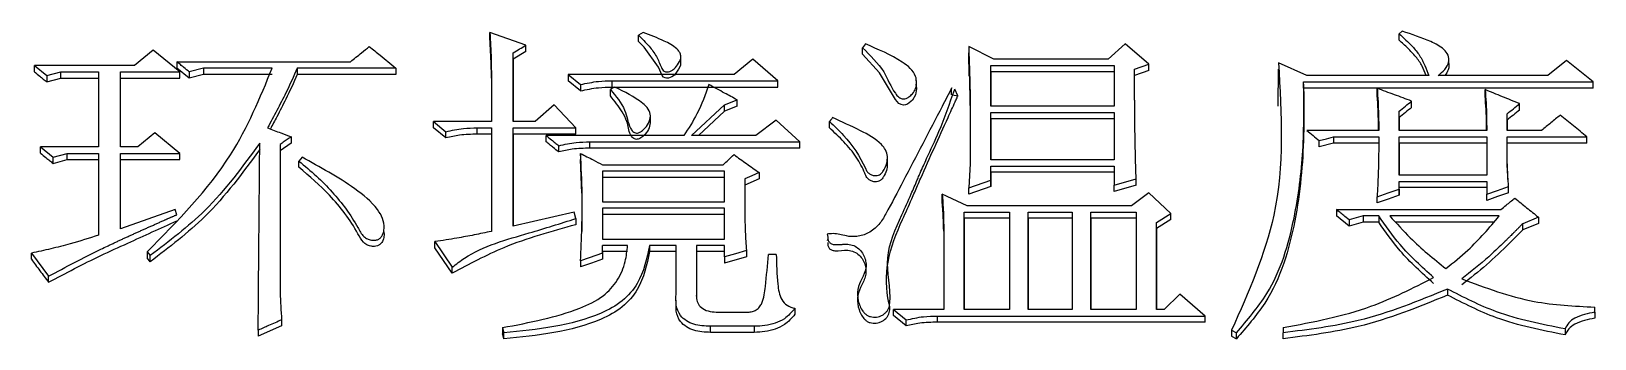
# Model space of a CAD drawing. Header units: millimetres. Extents: x 2371 to 4515, y 843 to 2359.
# Drawn here: x 2883.76 to 2894.57, y 2100.23 to 2102.36 of the extents above; entities that cross this region are included whole.
import ezdxf

# ---------------------------------------------------------------- set-up
doc = ezdxf.new("R2010")
doc.units = ezdxf.units.MM

msp = doc.modelspace()

# ---------------------------------------------------------------- linework, layer by layer
at = {"color": 7, "linetype": 'Continuous', "lineweight": 25}
for p, q in [((2887.177, 2102.266), (2886.928, 2102.353)), ((2886.928, 2102.309), (2886.928, 2102.353)), ((2887.956, 2102.292), (2887.956, 2102.336)), ((2893.235, 2102.362), (2893.213, 2102.345)), ((2893.213, 2102.3), (2893.213, 2102.345)), ((2884.602, 2102.23), (2884.472, 2102.125)), ((2884.786, 2102.081), (2884.602, 2102.23)), ((2887.177, 2102.221), (2887.09, 2102.169)), ((2887.09, 2101.738), (2887.09, 2102.213)), ((2887.09, 2102.169), (2887.09, 2102.213)), ((2887.177, 2102.221), (2887.177, 2102.266)), ((2889.524, 2102.274), (2889.503, 2102.248)), ((2889.503, 2102.204), (2889.503, 2102.248)), ((2890.411, 2102.169), (2890.238, 2102.257)), ((2890.238, 2102.257), (2890.238, 2102.213)), ((2890.242, 2102.051), (2890.238, 2102.213)), ((2891.32, 2102.274), (2891.201, 2102.169)), ((2891.482, 2102.134), (2891.32, 2102.274)), ((2893.552, 2102.196), (2893.552, 2102.197)), ((2883.78, 2102.125), (2883.867, 2102.055)), ((2884.472, 2102.125), (2883.78, 2102.125)), ((2883.78, 2102.081), (2883.78, 2102.125)), ((2883.867, 2102.055), (2883.964, 2102.081)), ((2883.964, 2102.081), (2884.224, 2102.081)), ((2883.964, 2102.037), (2883.964, 2102.081)), ((2884.224, 2102.081), (2884.224, 2101.561)), ((2884.375, 2102.081), (2884.786, 2102.081)), ((2884.375, 2101.561), (2884.375, 2102.081)), ((2884.375, 2102.037), (2884.375, 2102.081)), ((2884.765, 2102.151), (2885.965, 2102.151)), ((2884.765, 2102.151), (2884.765, 2102.107)), ((2884.851, 2102.037), (2884.765, 2102.107)), ((2884.948, 2102.107), (2884.851, 2102.081)), ((2884.851, 2102.081), (2884.851, 2102.037)), ((2885.424, 2102.107), (2884.948, 2102.107)), ((2886.279, 2102.107), (2885.597, 2102.107)), ((2885.597, 2102.107), (2885.597, 2102.063)), ((2886.939, 2102.081), (2886.939, 2101.738)), ((2886.939, 2102.037), (2886.939, 2102.081)), ((2887.09, 2102.169), (2887.09, 2101.738)), ((2888.248, 2102.133), (2888.248, 2102.178)), ((2888.745, 2102.169), (2888.616, 2102.063)), ((2888.918, 2102.019), (2888.745, 2102.169)), ((2890.39, 2102.125), (2891.244, 2102.125)), ((2890.39, 2101.843), (2890.39, 2102.125)), ((2890.39, 2102.081), (2890.39, 2102.125)), ((2890.39, 2102.081), (2890.39, 2101.843)), ((2891.244, 2102.081), (2890.39, 2102.081)), ((2891.201, 2102.169), (2890.411, 2102.169)), ((2891.244, 2102.125), (2891.244, 2101.843)), ((2891.385, 2102.099), (2891.482, 2102.134)), ((2891.482, 2102.09), (2891.385, 2102.055)), ((2891.482, 2102.09), (2891.482, 2102.134)), ((2892.377, 2101.844), (2892.38, 2102.099)), ((2892.575, 2102.055), (2892.38, 2102.143)), ((2894.37, 2102.16), (2894.241, 2102.055)), ((2894.554, 2102.011), (2894.37, 2102.16)), ((2883.867, 2102.055), (2883.867, 2102.011)), ((2883.867, 2102.011), (2883.964, 2102.037)), ((2883.964, 2102.037), (2884.224, 2102.037)), ((2884.375, 2101.561), (2884.375, 2102.037)), ((2884.375, 2102.037), (2884.786, 2102.037)), ((2884.948, 2102.063), (2884.851, 2102.037)), ((2885.424, 2102.063), (2884.948, 2102.063)), ((2886.279, 2102.063), (2885.597, 2102.063)), ((2887.469, 2102.063), (2887.555, 2101.993)), ((2888.616, 2102.063), (2887.469, 2102.063)), ((2887.469, 2102.063), (2887.469, 2102.019)), ((2887.555, 2101.949), (2887.469, 2102.019)), ((2887.555, 2101.993), (2887.555, 2101.949)), ((2887.772, 2102.019), (2888.918, 2102.019)), ((2887.772, 2102.019), (2887.772, 2101.976)), ((2887.772, 2101.976), (2888.918, 2101.976)), ((2888.918, 2101.976), (2888.918, 2102.019)), ((2889.876, 2102.019), (2889.876, 2102.03)), ((2889.876, 2101.986), (2889.876, 2101.996)), ((2892.553, 2102.011), (2894.554, 2102.011)), ((2892.553, 2101.967), (2892.553, 2102.011)), ((2893.418, 2102.055), (2892.575, 2102.055)), ((2894.241, 2102.055), (2893.483, 2102.055)), ((2894.554, 2101.967), (2894.554, 2102.011)), ((2887.761, 2101.914), (2887.761, 2101.958)), ((2888.551, 2101.852), (2888.637, 2101.887)), ((2888.637, 2101.844), (2888.637, 2101.887)), ((2890.126, 2101.921), (2890.162, 2101.914)), ((2890.162, 2101.914), (2890.141, 2101.962)), ((2894.554, 2101.967), (2892.553, 2101.967)), ((2893.061, 2101.923), (2893.061, 2101.967)), ((2893.299, 2101.835), (2893.299, 2101.879)), ((2893.808, 2101.914), (2893.808, 2101.958)), ((2887.372, 2101.852), (2887.242, 2101.738)), ((2887.523, 2101.693), (2887.372, 2101.852)), ((2888.038, 2101.728), (2888.038, 2101.772)), ((2888.323, 2101.64), (2888.551, 2101.852)), ((2888.551, 2101.808), (2888.37, 2101.64)), ((2888.551, 2101.808), (2888.551, 2101.852)), ((2888.637, 2101.844), (2888.551, 2101.808)), ((2891.244, 2101.843), (2890.39, 2101.843)), ((2890.39, 2101.799), (2891.244, 2101.799)), ((2890.39, 2101.473), (2890.39, 2101.799)), ((2890.39, 2101.756), (2890.39, 2101.799)), ((2890.39, 2101.756), (2890.39, 2101.473)), ((2891.244, 2101.756), (2890.39, 2101.756)), ((2891.244, 2101.799), (2891.244, 2101.473)), ((2892.555, 2101.809), (2892.555, 2101.853)), ((2893.213, 2101.676), (2893.213, 2101.808)), ((2893.213, 2101.764), (2893.213, 2101.808)), ((2893.213, 2101.764), (2893.213, 2101.676)), ((2893.959, 2101.676), (2893.959, 2101.79)), ((2893.959, 2101.747), (2893.959, 2101.79)), ((2894.046, 2101.817), (2894.046, 2101.861)), ((2884.613, 2101.658), (2884.494, 2101.561)), ((2884.786, 2101.517), (2884.613, 2101.658)), ((2886.539, 2101.738), (2886.625, 2101.667)), ((2886.939, 2101.738), (2886.539, 2101.738)), ((2886.625, 2101.624), (2886.539, 2101.694)), ((2886.625, 2101.624), (2886.625, 2101.667)), ((2886.841, 2101.693), (2886.939, 2101.693)), ((2886.841, 2101.65), (2886.841, 2101.693)), ((2886.939, 2101.65), (2886.841, 2101.65)), ((2886.939, 2101.693), (2886.939, 2100.977)), ((2887.242, 2101.738), (2887.09, 2101.738)), ((2887.09, 2101.693), (2887.523, 2101.693)), ((2887.09, 2101.013), (2887.09, 2101.693)), ((2887.09, 2101.65), (2887.09, 2101.693)), ((2887.09, 2101.65), (2887.09, 2101.013)), ((2887.523, 2101.65), (2887.09, 2101.65)), ((2888.908, 2101.746), (2888.767, 2101.64)), ((2889.07, 2101.596), (2888.908, 2101.746)), ((2889.275, 2101.694), (2889.275, 2101.738)), ((2893.072, 2101.676), (2892.575, 2101.676)), ((2893.819, 2101.676), (2893.213, 2101.676)), ((2893.959, 2101.747), (2893.959, 2101.676)), ((2894.197, 2101.676), (2893.959, 2101.676)), ((2883.823, 2101.561), (2883.91, 2101.49)), ((2884.224, 2101.561), (2883.823, 2101.561)), ((2883.823, 2101.518), (2883.823, 2101.561)), ((2884.494, 2101.561), (2884.375, 2101.561)), ((2885.554, 2101.588), (2885.478, 2101.535)), ((2885.478, 2101.579), (2885.478, 2100.658)), ((2885.478, 2101.579), (2885.478, 2101.535)), ((2885.554, 2101.632), (2885.554, 2101.588)), ((2888.269, 2101.64), (2887.317, 2101.64)), ((2887.317, 2101.597), (2887.317, 2101.64)), ((2887.404, 2101.527), (2887.404, 2101.57)), ((2887.62, 2101.596), (2889.07, 2101.596)), ((2887.62, 2101.553), (2887.62, 2101.596)), ((2889.07, 2101.553), (2887.62, 2101.553)), ((2888.767, 2101.64), (2888.323, 2101.64)), ((2889.07, 2101.553), (2889.07, 2101.596)), ((2892.661, 2101.562), (2892.661, 2101.605)), ((2892.759, 2101.588), (2892.661, 2101.562)), ((2892.759, 2101.632), (2893.072, 2101.632)), ((2892.759, 2101.632), (2892.759, 2101.588)), ((2893.072, 2101.588), (2892.759, 2101.588)), ((2893.213, 2101.632), (2893.819, 2101.632)), ((2893.213, 2101.367), (2893.213, 2101.632)), ((2893.213, 2101.588), (2893.213, 2101.632)), ((2893.213, 2101.588), (2893.213, 2101.367)), ((2893.819, 2101.588), (2893.213, 2101.588)), ((2893.819, 2101.632), (2893.819, 2101.367)), ((2893.959, 2101.632), (2894.511, 2101.632)), ((2894.511, 2101.588), (2893.959, 2101.588)), ((2883.91, 2101.49), (2884.007, 2101.517)), ((2883.91, 2101.447), (2883.91, 2101.49)), ((2883.91, 2101.447), (2884.007, 2101.474)), ((2884.007, 2101.517), (2884.224, 2101.517)), ((2884.007, 2101.474), (2884.007, 2101.517)), ((2884.007, 2101.474), (2884.224, 2101.474)), ((2884.224, 2101.517), (2884.224, 2100.951)), ((2884.375, 2101.517), (2884.786, 2101.517)), ((2884.375, 2100.995), (2884.375, 2101.517)), ((2884.375, 2101.474), (2884.375, 2101.517)), ((2884.375, 2100.995), (2884.375, 2101.474)), ((2884.375, 2101.474), (2884.786, 2101.474)), ((2885.478, 2101.535), (2885.478, 2100.658)), ((2885.608, 2101.421), (2885.608, 2101.464)), ((2887.555, 2101.517), (2887.555, 2101.474)), ((2887.564, 2101.242), (2887.555, 2101.474)), ((2887.707, 2101.437), (2888.54, 2101.437)), ((2889.676, 2101.447), (2889.676, 2101.491)), ((2890.249, 2101.446), (2890.238, 2101.278)), ((2891.244, 2101.473), (2890.39, 2101.473)), ((2887.707, 2101.393), (2887.707, 2101.181)), ((2888.551, 2101.393), (2887.707, 2101.393)), ((2887.707, 2101.393), (2887.707, 2101.35)), ((2887.707, 2101.35), (2887.707, 2101.181)), ((2888.551, 2101.35), (2887.707, 2101.35)), ((2888.551, 2101.181), (2888.551, 2101.393)), ((2888.789, 2101.341), (2888.691, 2101.297)), ((2888.691, 2101.34), (2888.691, 2101.066)), ((2888.691, 2101.34), (2888.691, 2101.297)), ((2888.789, 2101.384), (2888.789, 2101.341)), ((2890.238, 2101.278), (2890.39, 2101.331)), ((2890.39, 2101.429), (2891.244, 2101.429)), ((2890.39, 2101.331), (2890.39, 2101.429)), ((2890.39, 2101.386), (2890.39, 2101.429)), ((2890.39, 2101.386), (2890.39, 2101.288)), ((2891.244, 2101.386), (2890.39, 2101.386)), ((2890.39, 2101.288), (2890.39, 2101.331)), ((2891.244, 2101.429), (2891.244, 2101.296)), ((2891.244, 2101.296), (2891.396, 2101.34)), ((2891.396, 2101.297), (2891.396, 2101.34)), ((2893.819, 2101.367), (2893.213, 2101.367)), ((2888.691, 2101.297), (2888.691, 2101.066)), ((2890.227, 2101.154), (2890.054, 2101.234)), ((2890.054, 2101.191), (2890.054, 2101.234)), ((2890.39, 2101.288), (2890.238, 2101.235)), ((2890.238, 2101.235), (2890.238, 2101.278)), ((2891.396, 2101.297), (2891.244, 2101.253)), ((2891.244, 2101.253), (2891.244, 2101.296)), ((2891.482, 2101.243), (2891.363, 2101.154)), ((2891.634, 2101.101), (2891.482, 2101.243)), ((2893.061, 2101.174), (2893.061, 2101.216)), ((2893.213, 2101.323), (2893.819, 2101.323)), ((2893.213, 2101.269), (2893.213, 2101.323)), ((2893.213, 2101.28), (2893.213, 2101.323)), ((2893.213, 2101.227), (2893.213, 2101.28)), ((2893.819, 2101.28), (2893.213, 2101.28)), ((2893.213, 2101.269), (2893.213, 2101.227)), ((2893.819, 2101.323), (2893.819, 2101.234)), ((2893.819, 2101.191), (2893.819, 2101.234)), ((2893.97, 2101.244), (2893.97, 2101.287)), ((2884.754, 2101.128), (2884.375, 2100.995)), ((2884.765, 2101.092), (2884.754, 2101.128)), ((2887.512, 2101.11), (2887.09, 2101.013)), ((2887.523, 2101.066), (2887.512, 2101.11)), ((2887.707, 2101.181), (2888.551, 2101.181)), ((2887.707, 2101.137), (2887.707, 2100.924)), ((2888.551, 2101.137), (2887.707, 2101.137)), ((2887.707, 2101.137), (2887.707, 2101.094)), ((2888.551, 2100.924), (2888.551, 2101.137)), ((2890.206, 2101.11), (2890.519, 2101.11)), ((2890.206, 2100.436), (2890.206, 2101.11)), ((2890.206, 2101.068), (2890.206, 2101.11)), ((2891.363, 2101.154), (2890.227, 2101.154)), ((2890.519, 2101.11), (2890.519, 2100.436)), ((2890.649, 2101.11), (2890.952, 2101.11)), ((2890.649, 2100.436), (2890.649, 2101.11)), ((2890.649, 2101.068), (2890.649, 2101.11)), ((2890.952, 2101.11), (2890.952, 2100.436)), ((2891.082, 2101.11), (2891.396, 2101.11)), ((2891.082, 2100.436), (2891.082, 2101.11)), ((2891.082, 2101.068), (2891.082, 2101.11)), ((2891.396, 2101.11), (2891.396, 2100.436)), ((2892.78, 2101.128), (2893.916, 2101.128)), ((2892.78, 2101.128), (2892.78, 2101.085)), ((2886.168, 2101.099), (2886.168, 2101.105)), ((2887.523, 2101.066), (2887.523, 2101.023)), ((2887.707, 2101.094), (2887.707, 2100.924)), ((2888.551, 2101.094), (2887.707, 2101.094)), ((2890.065, 2100.979), (2890.065, 2101.022)), ((2890.206, 2101.068), (2890.206, 2100.436)), ((2890.519, 2101.068), (2890.206, 2101.068)), ((2890.649, 2101.068), (2890.649, 2100.436)), ((2890.952, 2101.068), (2890.649, 2101.068)), ((2891.082, 2101.068), (2891.082, 2100.436)), ((2891.396, 2101.068), (2891.082, 2101.068)), ((2891.536, 2101.039), (2891.634, 2101.101)), ((2891.634, 2101.059), (2891.536, 2100.997)), ((2891.536, 2100.997), (2891.536, 2101.039)), ((2891.634, 2101.059), (2891.634, 2101.101)), ((2892.867, 2101.014), (2892.78, 2101.085)), ((2892.964, 2101.084), (2892.867, 2101.057)), ((2892.867, 2101.057), (2892.867, 2101.014)), ((2892.964, 2101.041), (2892.867, 2101.014)), ((2893.072, 2101.084), (2892.964, 2101.084)), ((2892.964, 2101.084), (2892.964, 2101.041)), ((2893.072, 2101.041), (2892.964, 2101.041)), ((2893.072, 2101.084), (2893.072, 2101.041)), ((2893.905, 2101.084), (2893.148, 2101.084)), ((2893.868, 2101.041), (2893.188, 2101.041)), ((2894.176, 2101.075), (2894.067, 2101.03)), ((2894.176, 2101.032), (2894.067, 2100.988)), ((2894.067, 2100.988), (2894.067, 2101.03)), ((2894.176, 2101.075), (2894.176, 2101.032)), ((2886.549, 2100.906), (2886.668, 2100.729)), ((2886.549, 2100.864), (2886.549, 2100.906)), ((2887.707, 2100.924), (2888.551, 2100.924)), ((2883.759, 2100.827), (2883.878, 2100.667)), ((2883.759, 2100.784), (2883.759, 2100.827)), ((2884.559, 2100.835), (2884.581, 2100.809)), ((2884.559, 2100.835), (2884.559, 2100.793)), ((2884.581, 2100.767), (2884.559, 2100.793)), ((2884.581, 2100.767), (2884.581, 2100.809)), ((2886.668, 2100.687), (2886.549, 2100.864)), ((2887.88, 2100.88), (2887.707, 2100.88)), ((2887.707, 2100.827), (2887.707, 2100.88)), ((2887.707, 2100.837), (2887.707, 2100.88)), ((2887.707, 2100.837), (2887.707, 2100.784)), ((2887.88, 2100.837), (2887.707, 2100.837)), ((2887.707, 2100.827), (2887.707, 2100.784)), ((2888.215, 2100.88), (2888.031, 2100.88)), ((2888.031, 2100.88), (2888.031, 2100.837)), ((2888.215, 2100.837), (2888.031, 2100.837)), ((2888.215, 2100.542), (2888.215, 2100.88)), ((2888.551, 2100.88), (2888.356, 2100.88)), ((2888.356, 2100.88), (2888.356, 2100.551)), ((2888.356, 2100.88), (2888.356, 2100.837)), ((2888.356, 2100.837), (2888.356, 2100.509)), ((2888.551, 2100.837), (2888.356, 2100.837)), ((2888.551, 2100.8), (2888.551, 2100.88)), ((2888.702, 2100.802), (2888.551, 2100.758)), ((2888.551, 2100.8), (2888.551, 2100.758)), ((2888.702, 2100.844), (2888.702, 2100.802)), ((2888.908, 2100.818), (2888.854, 2100.818)), ((2886.668, 2100.687), (2886.668, 2100.729)), ((2887.555, 2100.773), (2887.555, 2100.731)), ((2883.878, 2100.625), (2883.878, 2100.667)), ((2893.548, 2100.578), (2893.548, 2100.536)), ((2888.214, 2100.501), (2888.214, 2100.458)), ((2891.698, 2100.542), (2891.59, 2100.436)), ((2891.872, 2100.391), (2891.698, 2100.542)), ((2885.489, 2100.364), (2885.489, 2100.323)), ((2888.507, 2100.418), (2888.713, 2100.418)), ((2889.037, 2100.445), (2889.037, 2100.403)), ((2889.719, 2100.436), (2889.805, 2100.364)), ((2890.065, 2100.436), (2889.719, 2100.436)), ((2889.805, 2100.323), (2889.719, 2100.394)), ((2889.805, 2100.323), (2889.805, 2100.364)), ((2890.022, 2100.391), (2891.872, 2100.391)), ((2890.022, 2100.349), (2890.022, 2100.391)), ((2890.519, 2100.436), (2890.206, 2100.436)), ((2890.952, 2100.436), (2890.649, 2100.436)), ((2891.396, 2100.436), (2891.082, 2100.436)), ((2891.59, 2100.436), (2891.536, 2100.436)), ((2891.872, 2100.349), (2891.872, 2100.391)), ((2894.565, 2100.418), (2894.565, 2100.453)), ((2894.565, 2100.412), (2894.565, 2100.453)), ((2894.565, 2100.418), (2894.565, 2100.376)), ((2885.489, 2100.323), (2885.327, 2100.252)), ((2885.327, 2100.293), (2885.327, 2100.252)), ((2887.015, 2100.311), (2887.025, 2100.275)), ((2887.015, 2100.311), (2887.015, 2100.269)), ((2887.025, 2100.234), (2887.025, 2100.275)), ((2888.756, 2100.32), (2888.453, 2100.32)), ((2888.453, 2100.278), (2888.453, 2100.32)), ((2888.756, 2100.278), (2888.453, 2100.278)), ((2888.756, 2100.32), (2888.756, 2100.278)), ((2891.872, 2100.349), (2890.022, 2100.349)), ((2892.055, 2100.293), (2892.088, 2100.275)), ((2892.055, 2100.293), (2892.055, 2100.252)), ((2892.055, 2100.252), (2892.088, 2100.234)), ((2892.088, 2100.234), (2892.088, 2100.275)), ((2892.412, 2100.311), (2892.412, 2100.276)), ((2892.412, 2100.234), (2892.412, 2100.276)), ((2894.36, 2100.302), (2894.36, 2100.261))]:
    msp.add_line(p, q, dxfattribs=at)
at = {"color": 7, "linetype": 'Continuous', "lineweight": 25, "flags": 128}
for points in [[(2887.988, 2102.353), (2887.972, 2102.345), (2887.956, 2102.336)], [(2888.246, 2102.134), (2888.246, 2102.126), (2888.233, 2102.099), (2888.204, 2102.059), (2888.186, 2102.046), (2888.164, 2102.038), (2888.149, 2102.037), (2888.139, 2102.039), (2888.129, 2102.045), (2888.12, 2102.056), (2888.095, 2102.114), (2887.994, 2102.253), (2887.956, 2102.292), (2887.956, 2102.292)], [(2889.874, 2101.985), (2889.878, 2101.964), (2889.871, 2101.923), (2889.849, 2101.886), (2889.816, 2101.858), (2889.802, 2101.852), (2889.787, 2101.85), (2889.771, 2101.854), (2889.755, 2101.863), (2889.731, 2101.889), (2889.622, 2102.074), (2889.503, 2102.204), (2889.503, 2102.204)], [(2884.786, 2102.037), (2884.786, 2102.059), (2884.786, 2102.081)], [(2884.948, 2102.107), (2884.948, 2102.096), (2884.948, 2102.085), (2884.948, 2102.063)], [(2886.279, 2102.107), (2886.279, 2102.085), (2886.279, 2102.063)], [(2887.793, 2101.975), (2887.777, 2101.967), (2887.761, 2101.958)], [(2890.119, 2101.923), (2890.119, 2101.942), (2890.119, 2101.955), (2890.119, 2101.967)], [(2889.297, 2101.764), (2889.292, 2101.757), (2889.283, 2101.747), (2889.275, 2101.738)], [(2886.539, 2101.694), (2886.539, 2101.705), (2886.539, 2101.716), (2886.539, 2101.727), (2886.539, 2101.738)], [(2887.523, 2101.65), (2887.523, 2101.661), (2887.523, 2101.677), (2887.523, 2101.693)], [(2892.661, 2101.605), (2892.71, 2101.618), (2892.759, 2101.632)], [(2894.511, 2101.588), (2894.511, 2101.61), (2894.511, 2101.632)], [(2884.786, 2101.474), (2884.786, 2101.485), (2884.786, 2101.501), (2884.786, 2101.517)], [(2885.63, 2101.49), (2885.619, 2101.477), (2885.608, 2101.464)], [(2888.789, 2101.384), (2888.74, 2101.362), (2888.691, 2101.34)], [(2893.061, 2101.216), (2893.137, 2101.243), (2893.213, 2101.269)], [(2893.213, 2101.227), (2893.137, 2101.2), (2893.061, 2101.174)], [(2893.819, 2101.234), (2893.894, 2101.261), (2893.97, 2101.287)], [(2893.97, 2101.244), (2893.894, 2101.218), (2893.819, 2101.191)], [(2887.707, 2100.827), (2887.66, 2100.81), (2887.614, 2100.794), (2887.555, 2100.773)], [(2887.707, 2100.784), (2887.631, 2100.758), (2887.555, 2100.731)], [(2888.702, 2100.844), (2888.626, 2100.822), (2888.551, 2100.8)], [(2889.719, 2100.394), (2889.719, 2100.404), (2889.719, 2100.415), (2889.719, 2100.425), (2889.719, 2100.436)]]:
    msp.add_lwpolyline(points, dxfattribs=at)
at = {"color": 7, "linetype": 'Continuous', "lineweight": 25}
for points, knots in [([(2886.928, 2102.353), (2886.93, 2102.323), (2886.934, 2102.262), (2886.938, 2102.172), (2886.938, 2102.111), (2886.939, 2102.081)], [0, 0, 0, 0, 0.33558, 0.667724, 1, 1, 1, 1]), ([(2886.939, 2102.037), (2886.939, 2102.068), (2886.938, 2102.128), (2886.934, 2102.219), (2886.93, 2102.279), (2886.928, 2102.309)], [0, 0, 0, 0, 0.335994, 0.667926, 1, 1, 1, 1]), ([(2887.956, 2102.336), (2887.981, 2102.31), (2888.026, 2102.264), (2888.083, 2102.19), (2888.104, 2102.132), (2888.121, 2102.097), (2888.13, 2102.087), (2888.142, 2102.081), (2888.156, 2102.08), (2888.173, 2102.083), (2888.194, 2102.093), (2888.216, 2102.116), (2888.236, 2102.144), (2888.249, 2102.174), (2888.248, 2102.199), (2888.238, 2102.221), (2888.204, 2102.259), (2888.118, 2102.304), (2888.037, 2102.335), (2887.988, 2102.353)], [0, 0, 0, 0, 0.133739, 0.243051, 0.352533, 0.371712, 0.391103, 0.40333, 0.418292, 0.440552, 0.463875, 0.498841, 0.561321, 0.592898, 0.624761, 0.654015, 0.68757, 0.813379, 1, 1, 1, 1]), ([(2893.213, 2102.345), (2893.244, 2102.316), (2893.296, 2102.269), (2893.357, 2102.196), (2893.391, 2102.126), (2893.409, 2102.078), (2893.418, 2102.055)], [0, 0, 0, 0, 0.345508, 0.566176, 0.783683, 1, 1, 1, 1]), ([(2893.4, 2102.055), (2893.391, 2102.077), (2893.374, 2102.123), (2893.33, 2102.187), (2893.274, 2102.245), (2893.233, 2102.282), (2893.213, 2102.3)], [0, 0, 0, 0, 0.230715, 0.483743, 0.741016, 1, 1, 1, 1]), ([(2893.483, 2102.055), (2893.499, 2102.068), (2893.53, 2102.096), (2893.561, 2102.145), (2893.556, 2102.199), (2893.512, 2102.251), (2893.402, 2102.308), (2893.301, 2102.34), (2893.235, 2102.362)], [0, 0, 0, 0, 0.119334, 0.235111, 0.326467, 0.420991, 0.617683, 1, 1, 1, 1]), ([(2885.965, 2102.151), (2885.978, 2102.161), (2886.003, 2102.182), (2886.046, 2102.217), (2886.077, 2102.242), (2886.095, 2102.257)], [0, 0, 0, 0, 0.288432, 0.576865, 1, 1, 1, 1]), ([(2886.095, 2102.257), (2886.12, 2102.236), (2886.163, 2102.201), (2886.224, 2102.152), (2886.261, 2102.122), (2886.279, 2102.107)], [0, 0, 0, 0, 0.407194, 0.703597, 1, 1, 1, 1]), ([(2887.09, 2102.213), (2887.105, 2102.222), (2887.134, 2102.239), (2887.162, 2102.257), (2887.177, 2102.266)], [0, 0, 0, 0, 0.499999, 1, 1, 1, 1]), ([(2889.503, 2102.248), (2889.558, 2102.195), (2889.655, 2102.102), (2889.702, 2101.968), (2889.749, 2101.909), (2889.77, 2101.897), (2889.788, 2101.892), (2889.807, 2101.897), (2889.828, 2101.909), (2889.853, 2101.931), (2889.874, 2101.966), (2889.88, 2102.008), (2889.872, 2102.058), (2889.836, 2102.108), (2889.723, 2102.191), (2889.612, 2102.237), (2889.524, 2102.274)], [0, 0, 0, 0, 0.207454, 0.367231, 0.400729, 0.416588, 0.431291, 0.448091, 0.466661, 0.497247, 0.538505, 0.578637, 0.620092, 0.68235, 0.74713, 1, 1, 1, 1]), ([(2890.238, 2102.257), (2890.238, 2102.253), (2890.238, 2102.246), (2890.239, 2102.235), (2890.239, 2102.225), (2890.24, 2102.212), (2890.24, 2102.199), (2890.24, 2102.186), (2890.241, 2102.173), (2890.241, 2102.156), (2890.242, 2102.135), (2890.243, 2102.109), (2890.244, 2102.084), (2890.245, 2102.032), (2890.247, 2101.972), (2890.248, 2101.912), (2890.248, 2101.882), (2890.248, 2101.861), (2890.249, 2101.839), (2890.249, 2101.813), (2890.249, 2101.788), (2890.249, 2101.762), (2890.249, 2101.736), (2890.249, 2101.71), (2890.249, 2101.685), (2890.249, 2101.659), (2890.249, 2101.637), (2890.249, 2101.62), (2890.249, 2101.607), (2890.249, 2101.594), (2890.249, 2101.582), (2890.249, 2101.569), (2890.249, 2101.556), (2890.249, 2101.543), (2890.249, 2101.53), (2890.249, 2101.517), (2890.249, 2101.504), (2890.249, 2101.493), (2890.249, 2101.485), (2890.249, 2101.478), (2890.249, 2101.472), (2890.249, 2101.465), (2890.249, 2101.46), (2890.249, 2101.454), (2890.249, 2101.449), (2890.249, 2101.446)], [0, 0, 0, 0, 0.015876, 0.023814, 0.03969, 0.055566, 0.071442, 0.087319, 0.103195, 0.119071, 0.150823, 0.182575, 0.214327, 0.246079, 0.373089, 0.436594, 0.468346, 0.484222, 0.515974, 0.547726, 0.579478, 0.611231, 0.642983, 0.674735, 0.706487, 0.738239, 0.769992, 0.785868, 0.801744, 0.81762, 0.833496, 0.849372, 0.865248, 0.881124, 0.897, 0.912876, 0.928753, 0.944629, 0.952567, 0.960505, 0.968443, 0.976381, 0.984319, 0.988288, 1, 1, 1, 1]), ([(2883.78, 2102.081), (2883.793, 2102.071), (2883.813, 2102.054), (2883.842, 2102.031), (2883.858, 2102.017), (2883.867, 2102.011)], [0, 0, 0, 0, 0.4286084, 0.7143042, 1, 1, 1, 1]), ([(2884.559, 2100.835), (2884.77, 2101.05), (2885.145, 2101.429), (2885.34, 2101.902), (2885.424, 2102.107)], [0, 0, 0, 0, 0.564597, 1, 1, 1, 1]), ([(2884.851, 2102.081), (2884.839, 2102.091), (2884.818, 2102.108), (2884.789, 2102.131), (2884.773, 2102.145), (2884.765, 2102.151)], [0, 0, 0, 0, 0.428361, 0.714181, 1, 1, 1, 1]), ([(2885.597, 2102.107), (2885.572, 2102.05), (2885.527, 2101.951), (2885.457, 2101.814), (2885.413, 2101.734), (2885.392, 2101.693)], [0, 0, 0, 0, 0.409741, 0.70481, 1, 1, 1, 1]), ([(2891.396, 2101.34), (2891.395, 2101.344), (2891.395, 2101.357), (2891.394, 2101.377), (2891.393, 2101.402), (2891.393, 2101.422), (2891.392, 2101.439), (2891.392, 2101.451), (2891.391, 2101.463), (2891.391, 2101.476), (2891.391, 2101.488), (2891.39, 2101.5), (2891.39, 2101.513), (2891.39, 2101.537), (2891.388, 2101.623), (2891.386, 2101.722), (2891.386, 2101.808), (2891.386, 2101.832), (2891.386, 2101.844), (2891.386, 2101.857), (2891.386, 2101.869), (2891.385, 2101.881), (2891.385, 2101.894), (2891.385, 2101.906), (2891.385, 2101.918), (2891.385, 2101.93), (2891.385, 2101.943), (2891.385, 2101.955), (2891.385, 2101.967), (2891.385, 2101.979), (2891.385, 2101.99), (2891.385, 2101.998), (2891.385, 2102.004), (2891.385, 2102.01), (2891.385, 2102.016), (2891.385, 2102.022), (2891.385, 2102.029), (2891.385, 2102.035), (2891.385, 2102.041), (2891.385, 2102.047), (2891.385, 2102.053), (2891.385, 2102.059), (2891.385, 2102.065), (2891.385, 2102.071), (2891.385, 2102.078), (2891.385, 2102.084), (2891.385, 2102.091), (2891.385, 2102.096), (2891.385, 2102.099)], [0, 0, 0, 0, 0.0162043, 0.0486129, 0.0810215, 0.1134301, 0.1296344, 0.1458387, 0.1620431, 0.1782474, 0.1944517, 0.210656, 0.2268603, 0.2430646, 0.3078819, 0.5671533, 0.6319705, 0.6481748, 0.6643791, 0.6805834, 0.6967877, 0.712992, 0.7291963, 0.7454006, 0.7616049, 0.7778092, 0.7940136, 0.8102179, 0.8264222, 0.8426265, 0.8588308, 0.8669329, 0.8750351, 0.8831372, 0.8912394, 0.8993415, 0.9074437, 0.9155458, 0.923648, 0.9317501, 0.9398523, 0.9479544, 0.9560566, 0.9641588, 0.9722609, 0.9803631, 0.9884652, 1, 1, 1, 1]), ([(2892.38, 2102.143), (2892.4, 2101.787), (2892.435, 2101.15), (2892.172, 2100.556), (2892.055, 2100.293)], [0, 0, 0, 0, 0.558854, 1, 1, 1, 1]), ([(2893.552, 2102.152), (2893.552, 2102.152), (2893.557, 2102.143), (2893.559, 2102.123), (2893.553, 2102.089), (2893.538, 2102.068), (2893.528, 2102.055)], [0, 0, 0, 0, 0.0049475, 0.2908283, 0.5560785, 1, 1, 1, 1]), ([(2885.597, 2102.063), (2885.572, 2102.006), (2885.527, 2101.908), (2885.463, 2101.783), (2885.426, 2101.714), (2885.411, 2101.686)], [0, 0, 0, 0, 0.449925, 0.773337, 1, 1, 1, 1]), ([(2887.555, 2101.993), (2887.596, 2102.002), (2887.668, 2102.017), (2887.741, 2102.019), (2887.772, 2102.019)], [0, 0, 0, 0, 0.576873, 1, 1, 1, 1]), ([(2887.555, 2101.949), (2887.596, 2101.958), (2887.668, 2101.974), (2887.741, 2101.975), (2887.772, 2101.976)], [0, 0, 0, 0, 0.576909, 1, 1, 1, 1]), ([(2887.761, 2101.958), (2887.8, 2101.913), (2887.87, 2101.833), (2887.881, 2101.721), (2887.913, 2101.671), (2887.928, 2101.66), (2887.942, 2101.656), (2887.957, 2101.659), (2887.975, 2101.668), (2888, 2101.689), (2888.027, 2101.725), (2888.043, 2101.775), (2888.027, 2101.827), (2887.944, 2101.9), (2887.86, 2101.942), (2887.793, 2101.975)], [0, 0, 0, 0, 0.206756, 0.36622, 0.399315, 0.414903, 0.42938, 0.446247, 0.465285, 0.496864, 0.558757, 0.621691, 0.682799, 0.747419, 1, 1, 1, 1]), ([(2888.442, 2101.993), (2888.418, 2101.924), (2888.374, 2101.802), (2888.301, 2101.69), (2888.269, 2101.64)], [0, 0, 0, 0, 0.557248, 1, 1, 1, 1]), ([(2888.637, 2101.887), (2888.608, 2101.903), (2888.561, 2101.928), (2888.497, 2101.964), (2888.46, 2101.983), (2888.442, 2101.993)], [0, 0, 0, 0, 0.4440726, 0.7220363, 1, 1, 1, 1]), ([(2890.242, 2102.078), (2890.242, 2102.078), (2890.242, 2102.078), (2890.242, 2102.075), (2890.244, 2101.994), (2890.248, 2101.836), (2890.249, 2101.665), (2890.249, 2101.57), (2890.249, 2101.506), (2890.249, 2101.483), (2890.249, 2101.48), (2890.249, 2101.479)], [0, 0, 0, 0, 0.0013712, 0.0074928, 0.0260114, 0.4573332, 0.6724703, 0.8205696, 0.9189146, 0.9584703, 1, 1, 1, 1]), ([(2892.088, 2100.275), (2892.163, 2100.363), (2892.365, 2100.596), (2892.495, 2101.044), (2892.558, 2101.537), (2892.555, 2101.852), (2892.553, 2102.011)], [0, 0, 0, 0, 0.180534, 0.481185, 0.738841, 1, 1, 1, 1]), ([(2888.037, 2101.729), (2888.034, 2101.713), (2888.028, 2101.68), (2887.999, 2101.644), (2887.972, 2101.622), (2887.954, 2101.615), (2887.941, 2101.613), (2887.928, 2101.616), (2887.913, 2101.627), (2887.887, 2101.666), (2887.883, 2101.732), (2887.835, 2101.823), (2887.79, 2101.878), (2887.761, 2101.914)], [0, 0, 0, 0, 0.095128, 0.195269, 0.259874, 0.283272, 0.304509, 0.327952, 0.353183, 0.406729, 0.590525, 0.736094, 1, 1, 1, 1]), ([(2890.121, 2101.97), (2890.099, 2101.927), (2889.987, 2101.712), (2889.836, 2101.421), (2889.693, 2101.147), (2889.621, 2101.021), (2889.55, 2100.964), (2889.469, 2100.938), (2889.384, 2100.943), (2889.318, 2100.965), (2889.273, 2100.96), (2889.259, 2100.958)], [0, 0, 0, 0, 0.102062, 0.510275, 0.689515, 0.750609, 0.812535, 0.866745, 0.912849, 0.973626, 1, 1, 1, 1]), ([(2889.265, 2100.942), (2889.264, 2100.936), (2889.263, 2100.923), (2889.27, 2100.908), (2889.278, 2100.898), (2889.289, 2100.89), (2889.313, 2100.884), (2889.344, 2100.886), (2889.372, 2100.888), (2889.4, 2100.89), (2889.434, 2100.884), (2889.471, 2100.865), (2889.5, 2100.836), (2889.519, 2100.8), (2889.529, 2100.762), (2889.529, 2100.709), (2889.499, 2100.649), (2889.465, 2100.577), (2889.471, 2100.496), (2889.493, 2100.439), (2889.521, 2100.407), (2889.539, 2100.394), (2889.558, 2100.386), (2889.579, 2100.383), (2889.601, 2100.383), (2889.622, 2100.388), (2889.642, 2100.397), (2889.659, 2100.41), (2889.674, 2100.425), (2889.689, 2100.448), (2889.705, 2100.574), (2889.64, 2100.796), (2889.755, 2101.045), (2889.834, 2101.22), (2889.873, 2101.311), (2889.893, 2101.359), (2889.915, 2101.408), (2889.96, 2101.51), (2890.05, 2101.7), (2890.107, 2101.863), (2890.141, 2101.962)], [0, 0, 0, 0, 0.007428, 0.015109, 0.018668, 0.022262, 0.030315, 0.045537, 0.055335, 0.060934, 0.076504, 0.091913, 0.106834, 0.123007, 0.138661, 0.154166, 0.18521, 0.21654, 0.248061, 0.27952, 0.288103, 0.295996, 0.3036, 0.311361, 0.319284, 0.327009, 0.334918, 0.343372, 0.351316, 0.359048, 0.375174, 0.500216, 0.624957, 0.687444, 0.729472, 0.742369, 0.749853, 0.793377, 0.874708, 1, 1, 1, 1]), ([(2889.265, 2100.899), (2889.264, 2100.892), (2889.263, 2100.879), (2889.271, 2100.863), (2889.28, 2100.854), (2889.293, 2100.846), (2889.335, 2100.839), (2889.387, 2100.852), (2889.446, 2100.838), (2889.482, 2100.814), (2889.509, 2100.78), (2889.524, 2100.742), (2889.53, 2100.702), (2889.523, 2100.648), (2889.488, 2100.591), (2889.463, 2100.514), (2889.474, 2100.447), (2889.495, 2100.398), (2889.515, 2100.371), (2889.536, 2100.354), (2889.556, 2100.345), (2889.577, 2100.341), (2889.599, 2100.342), (2889.62, 2100.346), (2889.646, 2100.357), (2889.668, 2100.375), (2889.683, 2100.397), (2889.692, 2100.422), (2889.694, 2100.451), (2889.667, 2100.566), (2889.662, 2100.778), (2889.758, 2101.013), (2889.838, 2101.185), (2889.878, 2101.281), (2889.961, 2101.47), (2890.049, 2101.662), (2890.132, 2101.847), (2890.154, 2101.895), (2890.16, 2101.908), (2890.162, 2101.912), (2890.162, 2101.914), (2890.162, 2101.914)], [0, 0, 0, 0, 0.008085, 0.016221, 0.019867, 0.023654, 0.032469, 0.065042, 0.081049, 0.097297, 0.112813, 0.129538, 0.145843, 0.161707, 0.193334, 0.223699, 0.255644, 0.272362, 0.286987, 0.295007, 0.302602, 0.310243, 0.318391, 0.32629, 0.333943, 0.349774, 0.357157, 0.364655, 0.381079, 0.392053, 0.505047, 0.628846, 0.690714, 0.73105, 0.752554, 0.935292, 0.9824, 0.994888, 0.998366, 0.999414, 1, 1, 1, 1]), ([(2892.553, 2101.967), (2892.554, 2101.858), (2892.558, 2101.552), (2892.511, 2101.05), (2892.366, 2100.552), (2892.158, 2100.314), (2892.088, 2100.234)], [0, 0, 0, 0, 0.179534, 0.505448, 0.833516, 1, 1, 1, 1]), ([(2893.061, 2101.967), (2893.063, 2101.936), (2893.068, 2101.872), (2893.071, 2101.775), (2893.072, 2101.709), (2893.072, 2101.676)], [0, 0, 0, 0, 0.317979, 0.65893, 1, 1, 1, 1]), ([(2893.299, 2101.879), (2893.26, 2101.893), (2893.18, 2101.923), (2893.101, 2101.952), (2893.061, 2101.967)], [0, 0, 0, 0, 0.499999, 1, 1, 1, 1]), ([(2893.071, 2101.676), (2893.071, 2101.693), (2893.07, 2101.742), (2893.068, 2101.824), (2893.064, 2101.89), (2893.061, 2101.923)], [0, 0, 0, 0, 0.202528, 0.601166, 1, 1, 1, 1]), ([(2893.213, 2101.808), (2893.227, 2101.82), (2893.256, 2101.843), (2893.285, 2101.867), (2893.299, 2101.879)], [0, 0, 0, 0, 0.500001, 1, 1, 1, 1]), ([(2893.808, 2101.958), (2893.81, 2101.927), (2893.815, 2101.865), (2893.818, 2101.771), (2893.818, 2101.707), (2893.819, 2101.676)], [0, 0, 0, 0, 0.328217, 0.664033, 1, 1, 1, 1]), ([(2894.046, 2101.861), (2894.006, 2101.877), (2893.927, 2101.909), (2893.847, 2101.942), (2893.808, 2101.958)], [0, 0, 0, 0, 0.499999, 1, 1, 1, 1]), ([(2893.818, 2101.676), (2893.818, 2101.692), (2893.817, 2101.74), (2893.815, 2101.82), (2893.81, 2101.883), (2893.808, 2101.914)], [0, 0, 0, 0, 0.2065, 0.603092, 1, 1, 1, 1]), ([(2889.275, 2101.738), (2889.309, 2101.706), (2889.41, 2101.612), (2889.49, 2101.489), (2889.534, 2101.392), (2889.551, 2101.375), (2889.572, 2101.365), (2889.594, 2101.362), (2889.614, 2101.365), (2889.632, 2101.374), (2889.655, 2101.402), (2889.672, 2101.444), (2889.679, 2101.496), (2889.666, 2101.542), (2889.61, 2101.611), (2889.479, 2101.682), (2889.361, 2101.735), (2889.297, 2101.764)], [0, 0, 0, 0, 0.118686, 0.359193, 0.382947, 0.402076, 0.42122, 0.441112, 0.455767, 0.470498, 0.490907, 0.5484, 0.590659, 0.633123, 0.67426, 0.821854, 1, 1, 1, 1]), ([(2893.299, 2101.835), (2893.285, 2101.823), (2893.256, 2101.8), (2893.227, 2101.776), (2893.213, 2101.764)], [0, 0, 0, 0, 0.499998, 1, 1, 1, 1]), ([(2893.959, 2101.79), (2893.974, 2101.802), (2894.003, 2101.826), (2894.031, 2101.849), (2894.046, 2101.861)], [0, 0, 0, 0, 0.5000005, 1, 1, 1, 1]), ([(2894.046, 2101.817), (2894.031, 2101.806), (2894.003, 2101.782), (2893.974, 2101.759), (2893.959, 2101.747)], [0, 0, 0, 0, 0.4999977, 1, 1, 1, 1]), ([(2894.327, 2101.782), (2894.305, 2101.764), (2894.262, 2101.729), (2894.219, 2101.693), (2894.197, 2101.676)], [0, 0, 0, 0, 0.500001, 1, 1, 1, 1]), ([(2894.511, 2101.632), (2894.48, 2101.657), (2894.419, 2101.707), (2894.358, 2101.757), (2894.327, 2101.782)], [0, 0, 0, 0, 0.5, 1, 1, 1, 1]), ([(2885.392, 2101.693), (2885.407, 2101.688), (2885.438, 2101.676), (2885.492, 2101.655), (2885.531, 2101.641), (2885.554, 2101.632)], [0, 0, 0, 0, 0.283862, 0.567725, 1, 1, 1, 1]), ([(2886.625, 2101.667), (2886.665, 2101.676), (2886.736, 2101.691), (2886.809, 2101.693), (2886.841, 2101.693)], [0, 0, 0, 0, 0.558835, 1, 1, 1, 1]), ([(2886.841, 2101.65), (2886.8, 2101.649), (2886.727, 2101.647), (2886.656, 2101.631), (2886.625, 2101.624)], [0, 0, 0, 0, 0.561085, 1, 1, 1, 1]), ([(2889.675, 2101.447), (2889.675, 2101.435), (2889.674, 2101.406), (2889.659, 2101.37), (2889.642, 2101.343), (2889.627, 2101.328), (2889.61, 2101.321), (2889.591, 2101.319), (2889.57, 2101.323), (2889.549, 2101.333), (2889.531, 2101.353), (2889.509, 2101.408), (2889.464, 2101.495), (2889.377, 2101.598), (2889.309, 2101.662), (2889.275, 2101.694)], [0, 0, 0, 0, 0.057101, 0.13521, 0.173824, 0.203318, 0.226795, 0.250194, 0.283282, 0.316665, 0.350268, 0.398201, 0.589427, 0.793058, 1, 1, 1, 1]), ([(2892.575, 2101.676), (2892.589, 2101.664), (2892.618, 2101.641), (2892.647, 2101.617), (2892.661, 2101.605)], [0, 0, 0, 0, 0.499999, 1, 1, 1, 1]), ([(2885.338, 2101.588), (2885.22, 2101.426), (2885.007, 2101.134), (2884.712, 2100.909), (2884.581, 2100.809)], [0, 0, 0, 0, 0.555449, 1, 1, 1, 1]), ([(2885.338, 2101.544), (2885.22, 2101.383), (2885.007, 2101.092), (2884.712, 2100.867), (2884.581, 2100.767)], [0, 0, 0, 0, 0.555388, 1, 1, 1, 1]), ([(2885.327, 2100.293), (2885.327, 2100.302), (2885.327, 2100.327), (2885.328, 2100.362), (2885.328, 2100.404), (2885.328, 2100.447), (2885.329, 2100.49), (2885.329, 2100.532), (2885.329, 2100.567), (2885.33, 2100.609), (2885.33, 2100.652), (2885.33, 2100.695), (2885.331, 2100.737), (2885.331, 2100.771), (2885.331, 2100.814), (2885.332, 2100.848), (2885.332, 2100.89), (2885.332, 2100.933), (2885.333, 2100.976), (2885.333, 2101.018), (2885.333, 2101.052), (2885.334, 2101.095), (2885.334, 2101.137), (2885.334, 2101.18), (2885.335, 2101.222), (2885.335, 2101.256), (2885.335, 2101.299), (2885.336, 2101.333), (2885.336, 2101.375), (2885.336, 2101.409), (2885.337, 2101.451), (2885.337, 2101.508), (2885.338, 2101.556), (2885.338, 2101.588)], [0, 0, 0, 0, 0.019729, 0.059186, 0.078915, 0.118372, 0.157829, 0.177558, 0.217015, 0.236744, 0.276201, 0.315659, 0.335387, 0.374845, 0.394573, 0.43403, 0.453759, 0.493216, 0.532674, 0.552402, 0.59186, 0.611588, 0.651046, 0.690503, 0.710232, 0.749689, 0.769418, 0.808875, 0.828604, 0.868061, 0.88779, 0.927247, 1, 1, 1, 1]), ([(2885.554, 2101.632), (2885.548, 2101.627), (2885.532, 2101.616), (2885.507, 2101.599), (2885.488, 2101.585), (2885.478, 2101.579)], [0, 0, 0, 0, 0.250001, 0.625, 1, 1, 1, 1]), ([(2887.317, 2101.64), (2887.33, 2101.63), (2887.35, 2101.614), (2887.379, 2101.59), (2887.396, 2101.577), (2887.404, 2101.57)], [0, 0, 0, 0, 0.4283462, 0.7141671, 1, 1, 1, 1]), ([(2887.404, 2101.527), (2887.391, 2101.537), (2887.371, 2101.554), (2887.342, 2101.577), (2887.326, 2101.59), (2887.317, 2101.597)], [0, 0, 0, 0, 0.432886, 0.7164419, 1, 1, 1, 1]), ([(2887.404, 2101.57), (2887.444, 2101.579), (2887.515, 2101.594), (2887.588, 2101.596), (2887.62, 2101.596)], [0, 0, 0, 0, 0.558839, 1, 1, 1, 1]), ([(2887.62, 2101.553), (2887.579, 2101.552), (2887.506, 2101.55), (2887.435, 2101.534), (2887.404, 2101.527)], [0, 0, 0, 0, 0.5610893, 1, 1, 1, 1]), ([(2893.072, 2101.632), (2893.072, 2101.599), (2893.072, 2101.513), (2893.069, 2101.374), (2893.064, 2101.269), (2893.061, 2101.216)], [0, 0, 0, 0, 0.239549, 0.619699, 1, 1, 1, 1]), ([(2893.97, 2101.287), (2893.968, 2101.312), (2893.965, 2101.344), (2893.963, 2101.379), (2893.962, 2101.391), (2893.961, 2101.401), (2893.961, 2101.41), (2893.961, 2101.42), (2893.96, 2101.432), (2893.96, 2101.445), (2893.959, 2101.457), (2893.959, 2101.467), (2893.959, 2101.476), (2893.959, 2101.486), (2893.959, 2101.495), (2893.959, 2101.508), (2893.959, 2101.521), (2893.959, 2101.533), (2893.959, 2101.543), (2893.959, 2101.552), (2893.959, 2101.562), (2893.959, 2101.571), (2893.959, 2101.581), (2893.959, 2101.588), (2893.959, 2101.596), (2893.959, 2101.603), (2893.959, 2101.609), (2893.959, 2101.614), (2893.959, 2101.618), (2893.959, 2101.624), (2893.959, 2101.629), (2893.959, 2101.632)], [0, 0, 0, 0, 0.219728, 0.274659, 0.302124, 0.329589, 0.357054, 0.384519, 0.411984, 0.466914, 0.494379, 0.521844, 0.549309, 0.576774, 0.604239, 0.631703, 0.686633, 0.714098, 0.741563, 0.769028, 0.796493, 0.823958, 0.851423, 0.878888, 0.89262, 0.920085, 0.933818, 0.94755, 0.961283, 0.975015, 1, 1, 1, 1]), ([(2893.959, 2101.561), (2893.959, 2101.561), (2893.959, 2101.563), (2893.959, 2101.567), (2893.959, 2101.576), (2893.959, 2101.585), (2893.959, 2101.6), (2893.959, 2101.61), (2893.959, 2101.616)], [0, 0, 0, 0, 0.017551, 0.111249, 0.196743, 0.493071, 0.696882, 1, 1, 1, 1]), ([(2893.967, 2101.324), (2893.967, 2101.324), (2893.967, 2101.324), (2893.967, 2101.324), (2893.965, 2101.357), (2893.96, 2101.443), (2893.96, 2101.507), (2893.96, 2101.545), (2893.959, 2101.557), (2893.959, 2101.561)], [0, 0, 0, 0, 0.004122, 0.010144, 0.023857, 0.559001, 0.866591, 0.95816, 1, 1, 1, 1]), ([(2883.823, 2101.518), (2883.836, 2101.508), (2883.856, 2101.491), (2883.885, 2101.467), (2883.902, 2101.454), (2883.91, 2101.447)], [0, 0, 0, 0, 0.4286083, 0.7143042, 1, 1, 1, 1]), ([(2885.608, 2101.464), (2885.649, 2101.43), (2885.769, 2101.329), (2885.909, 2101.174), (2886.005, 2101.028), (2886.043, 2100.951), (2886.081, 2100.924), (2886.109, 2100.915), (2886.137, 2100.915), (2886.162, 2100.923), (2886.18, 2100.938), (2886.193, 2100.964), (2886.2, 2101.008), (2886.191, 2101.068), (2886.129, 2101.169), (2885.998, 2101.275), (2885.817, 2101.388), (2885.692, 2101.456), (2885.63, 2101.49)], [0, 0, 0, 0, 0.09565, 0.280795, 0.373244, 0.419662, 0.436462, 0.4533, 0.470465, 0.483389, 0.496387, 0.510841, 0.535897, 0.579802, 0.622961, 0.750748, 0.875017, 1, 1, 1, 1]), ([(2887.555, 2100.773), (2887.559, 2100.85), (2887.565, 2101.004), (2887.569, 2101.252), (2887.56, 2101.423), (2887.555, 2101.517)], [0, 0, 0, 0, 0.3098767, 0.6197907, 1, 1, 1, 1]), ([(2887.555, 2101.517), (2887.57, 2101.509), (2887.599, 2101.494), (2887.65, 2101.468), (2887.685, 2101.449), (2887.707, 2101.437)], [0, 0, 0, 0, 0.288217, 0.576435, 1, 1, 1, 1]), ([(2888.54, 2101.437), (2888.552, 2101.449), (2888.578, 2101.473), (2888.603, 2101.496), (2888.616, 2101.508)], [0, 0, 0, 0, 0.499999, 1, 1, 1, 1]), ([(2888.616, 2101.508), (2888.644, 2101.487), (2888.688, 2101.457), (2888.745, 2101.415), (2888.774, 2101.395), (2888.789, 2101.384)], [0, 0, 0, 0, 0.5, 0.75, 1, 1, 1, 1]), ([(2886.194, 2100.98), (2886.195, 2100.973), (2886.199, 2100.955), (2886.194, 2100.927), (2886.185, 2100.903), (2886.169, 2100.886), (2886.151, 2100.877), (2886.129, 2100.872), (2886.103, 2100.874), (2886.076, 2100.883), (2886.042, 2100.911), (2885.977, 2101.039), (2885.84, 2101.222), (2885.681, 2101.358), (2885.608, 2101.421)], [0, 0, 0, 0, 0.025638, 0.062848, 0.0932405, 0.1144167, 0.1356048, 0.1575622, 0.1838027, 0.2141167, 0.2450176, 0.3224905, 0.6882691, 1, 1, 1, 1]), ([(2887.565, 2101.244), (2887.565, 2101.202), (2887.565, 2101.115), (2887.564, 2101.024), (2887.563, 2100.977)], [0, 0, 0, 0, 0.476993, 1, 1, 1, 1]), ([(2890.054, 2101.234), (2890.057, 2101.203), (2890.061, 2101.152), (2890.064, 2101.081), (2890.065, 2101.041), (2890.065, 2101.022)], [0, 0, 0, 0, 0.443386, 0.721661, 1, 1, 1, 1]), ([(2890.065, 2100.979), (2890.064, 2101.011), (2890.064, 2101.062), (2890.059, 2101.132), (2890.056, 2101.172), (2890.054, 2101.191)], [0, 0, 0, 0, 0.443946, 0.721943, 1, 1, 1, 1]), ([(2892.867, 2101.057), (2892.854, 2101.067), (2892.834, 2101.084), (2892.805, 2101.108), (2892.788, 2101.121), (2892.78, 2101.128)], [0, 0, 0, 0, 0.428361, 0.714181, 1, 1, 1, 1]), ([(2893.916, 2101.128), (2893.928, 2101.138), (2893.951, 2101.157), (2893.983, 2101.183), (2894.003, 2101.199), (2894.013, 2101.208)], [0, 0, 0, 0, 0.384576, 0.692287, 1, 1, 1, 1]), ([(2894.013, 2101.208), (2894.04, 2101.185), (2894.094, 2101.141), (2894.149, 2101.097), (2894.176, 2101.075)], [0, 0, 0, 0, 0.4999994, 1, 1, 1, 1]), ([(2883.878, 2100.667), (2883.997, 2100.73), (2884.132, 2100.802), (2884.277, 2100.872), (2884.308, 2100.886), (2884.331, 2100.897), (2884.354, 2100.908), (2884.373, 2100.917), (2884.392, 2100.926), (2884.408, 2100.933), (2884.423, 2100.94), (2884.435, 2100.945), (2884.447, 2100.951), (2884.462, 2100.958), (2884.478, 2100.965), (2884.493, 2100.972), (2884.505, 2100.977), (2884.516, 2100.982), (2884.532, 2100.989), (2884.547, 2100.996), (2884.563, 2101.003), (2884.574, 2101.008), (2884.59, 2101.015), (2884.606, 2101.022), (2884.621, 2101.029), (2884.633, 2101.034), (2884.644, 2101.039), (2884.656, 2101.045), (2884.668, 2101.05), (2884.678, 2101.054), (2884.685, 2101.057), (2884.691, 2101.06), (2884.697, 2101.063), (2884.705, 2101.066), (2884.713, 2101.069), (2884.72, 2101.073), (2884.726, 2101.076), (2884.732, 2101.078), (2884.74, 2101.082), (2884.748, 2101.085), (2884.756, 2101.089), (2884.761, 2101.091), (2884.765, 2101.092)], [0, 0, 0, 0, 0.414083, 0.465835, 0.49171, 0.517586, 0.543462, 0.569338, 0.582276, 0.608151, 0.621089, 0.634027, 0.646965, 0.659903, 0.685779, 0.698716, 0.711654, 0.724592, 0.73753, 0.763406, 0.776344, 0.789282, 0.802219, 0.828095, 0.841033, 0.853971, 0.866909, 0.879847, 0.892784, 0.905722, 0.912191, 0.91866, 0.925129, 0.931598, 0.944536, 0.951005, 0.957474, 0.963943, 0.970412, 0.98335, 0.989818, 1, 1, 1, 1]), ([(2883.878, 2100.625), (2883.997, 2100.688), (2884.177, 2100.783), (2884.42, 2100.893), (2884.595, 2100.973), (2884.708, 2101.024), (2884.765, 2101.05)], [0, 0, 0, 0, 0.414296, 0.62139, 0.810694, 1, 1, 1, 1]), ([(2886.668, 2100.729), (2886.696, 2100.751), (2886.847, 2100.868), (2887.157, 2100.95), (2887.416, 2101.032), (2887.523, 2101.066)], [0, 0, 0, 0, 0.116288, 0.635254, 1, 1, 1, 1]), ([(2887.523, 2101.023), (2887.354, 2100.977), (2887.054, 2100.894), (2886.785, 2100.75), (2886.668, 2100.687)], [0, 0, 0, 0, 0.5652512, 1, 1, 1, 1]), ([(2888.691, 2101.066), (2888.692, 2101.035), (2888.693, 2100.983), (2888.697, 2100.909), (2888.7, 2100.866), (2888.702, 2100.844)], [0, 0, 0, 0, 0.415687, 0.707752, 1, 1, 1, 1]), ([(2890.065, 2101.022), (2890.065, 2100.924), (2890.065, 2100.729), (2890.065, 2100.533), (2890.065, 2100.436)], [0, 0, 0, 0, 0.499996, 1, 1, 1, 1]), ([(2891.536, 2100.436), (2891.536, 2100.525), (2891.536, 2100.726), (2891.536, 2100.927), (2891.536, 2101.039)], [0, 0, 0, 0, 0.44202, 1, 1, 1, 1]), ([(2893.451, 2100.658), (2893.37, 2100.731), (2893.227, 2100.861), (2893.119, 2101.016), (2893.072, 2101.084)], [0, 0, 0, 0, 0.56329, 1, 1, 1, 1]), ([(2893.451, 2100.616), (2893.37, 2100.689), (2893.227, 2100.819), (2893.119, 2100.973), (2893.072, 2101.041)], [0, 0, 0, 0, 0.563337, 1, 1, 1, 1]), ([(2893.148, 2101.084), (2893.195, 2101.033), (2893.277, 2100.942), (2893.408, 2100.821), (2893.494, 2100.754), (2893.537, 2100.72)], [0, 0, 0, 0, 0.391375, 0.694883, 1, 1, 1, 1]), ([(2893.537, 2100.72), (2893.589, 2100.762), (2893.682, 2100.838), (2893.803, 2100.961), (2893.871, 2101.043), (2893.905, 2101.084)], [0, 0, 0, 0, 0.378477, 0.688442, 1, 1, 1, 1]), ([(2894.067, 2101.03), (2894.064, 2101.027), (2894.058, 2101.021), (2894.05, 2101.013), (2894.044, 2101.007), (2894.039, 2101.001), (2894.033, 2100.995), (2894.027, 2100.99), (2894.021, 2100.984), (2894.016, 2100.978), (2894.01, 2100.972), (2894.004, 2100.966), (2893.996, 2100.959), (2893.989, 2100.951), (2893.981, 2100.943), (2893.975, 2100.937), (2893.969, 2100.932), (2893.963, 2100.926), (2893.958, 2100.92), (2893.946, 2100.909), (2893.905, 2100.869), (2893.807, 2100.776), (2893.709, 2100.699), (2893.646, 2100.649)], [0, 0, 0, 0, 0.028965, 0.043448, 0.057931, 0.072414, 0.086896, 0.101379, 0.115862, 0.130344, 0.144827, 0.15931, 0.173793, 0.202758, 0.217241, 0.231723, 0.246206, 0.260689, 0.275172, 0.289654, 0.347586, 0.579334, 1, 1, 1, 1]), ([(2884.224, 2100.951), (2884.159, 2100.93), (2884.05, 2100.895), (2883.894, 2100.856), (2883.804, 2100.836), (2883.759, 2100.827)], [0, 0, 0, 0, 0.424962, 0.712284, 1, 1, 1, 1]), ([(2886.939, 2100.977), (2886.899, 2100.969), (2886.82, 2100.952), (2886.691, 2100.928), (2886.6, 2100.914), (2886.549, 2100.906)], [0, 0, 0, 0, 0.306381, 0.612797, 1, 1, 1, 1]), ([(2889.259, 2100.958), (2889.261, 2100.951), (2889.265, 2100.94), (2889.265, 2100.926), (2889.263, 2100.919), (2889.261, 2100.916), (2889.26, 2100.916), (2889.259, 2100.915), (2889.259, 2100.915), (2889.259, 2100.915)], [0, 0, 0, 0, 0.493604, 0.861876, 0.955662, 0.982084, 0.991539, 0.995796, 1, 1, 1, 1]), ([(2891.536, 2100.997), (2891.536, 2100.908), (2891.536, 2100.721), (2891.536, 2100.534), (2891.536, 2100.436)], [0, 0, 0, 0, 0.474916, 1, 1, 1, 1]), ([(2894.067, 2100.988), (2894.037, 2100.957), (2893.955, 2100.874), (2893.819, 2100.743), (2893.704, 2100.652), (2893.646, 2100.607)], [0, 0, 0, 0, 0.231872, 0.614997, 1, 1, 1, 1]), ([(2883.759, 2100.784), (2883.778, 2100.758), (2883.808, 2100.718), (2883.848, 2100.665), (2883.868, 2100.638), (2883.878, 2100.625)], [0, 0, 0, 0, 0.5, 0.75, 1, 1, 1, 1]), ([(2887.015, 2100.311), (2887.109, 2100.329), (2887.29, 2100.363), (2887.527, 2100.43), (2887.709, 2100.517), (2887.816, 2100.635), (2887.868, 2100.759), (2887.876, 2100.842), (2887.88, 2100.88)], [0, 0, 0, 0, 0.245646, 0.473666, 0.633063, 0.763711, 0.894016, 1, 1, 1, 1]), ([(2888.031, 2100.88), (2888.013, 2100.789), (2887.983, 2100.647), (2887.849, 2100.488), (2887.548, 2100.327), (2887.258, 2100.299), (2887.025, 2100.275)], [0, 0, 0, 0, 0.2265728, 0.3529789, 0.4833551, 1, 1, 1, 1]), ([(2888.031, 2100.837), (2888.013, 2100.746), (2887.983, 2100.605), (2887.849, 2100.446), (2887.548, 2100.286), (2887.258, 2100.257), (2887.025, 2100.234)], [0, 0, 0, 0, 0.226405, 0.352766, 0.483152, 1, 1, 1, 1]), ([(2888.713, 2100.418), (2888.723, 2100.419), (2888.743, 2100.42), (2888.771, 2100.433), (2888.794, 2100.454), (2888.823, 2100.507), (2888.838, 2100.632), (2888.847, 2100.744), (2888.854, 2100.818)], [0, 0, 0, 0, 0.060123, 0.1192, 0.185763, 0.251345, 0.507834, 1, 1, 1, 1]), ([(2888.908, 2100.818), (2888.91, 2100.749), (2888.913, 2100.645), (2888.93, 2100.52), (2888.981, 2100.461), (2889.018, 2100.45), (2889.037, 2100.445)], [0, 0, 0, 0, 0.492785, 0.749576, 0.872123, 1, 1, 1, 1]), ([(2885.478, 2100.658), (2885.479, 2100.623), (2885.479, 2100.557), (2885.482, 2100.459), (2885.487, 2100.396), (2885.489, 2100.364)], [0, 0, 0, 0, 0.355817, 0.677713, 1, 1, 1, 1]), ([(2892.412, 2100.311), (2892.619, 2100.35), (2892.985, 2100.419), (2893.309, 2100.585), (2893.451, 2100.658)], [0, 0, 0, 0, 0.563872, 1, 1, 1, 1]), ([(2893.548, 2100.578), (2893.346, 2100.495), (2892.982, 2100.347), (2892.587, 2100.297), (2892.412, 2100.276)], [0, 0, 0, 0, 0.557128, 1, 1, 1, 1]), ([(2894.36, 2100.302), (2894.198, 2100.334), (2893.912, 2100.39), (2893.659, 2100.521), (2893.548, 2100.578)], [0, 0, 0, 0, 0.563683, 1, 1, 1, 1]), ([(2893.646, 2100.649), (2893.81, 2100.587), (2894.105, 2100.476), (2894.424, 2100.46), (2894.565, 2100.453)], [0, 0, 0, 0, 0.55643, 1, 1, 1, 1]), ([(2888.453, 2100.32), (2888.414, 2100.322), (2888.337, 2100.325), (2888.243, 2100.382), (2888.212, 2100.466), (2888.214, 2100.517), (2888.215, 2100.542)], [0, 0, 0, 0, 0.295173, 0.576606, 0.789028, 1, 1, 1, 1]), ([(2888.453, 2100.278), (2888.414, 2100.28), (2888.337, 2100.283), (2888.244, 2100.341), (2888.215, 2100.41), (2888.216, 2100.447), (2888.216, 2100.459)], [0, 0, 0, 0, 0.3340131, 0.6523422, 0.8924485, 1, 1, 1, 1]), ([(2888.356, 2100.551), (2888.355, 2100.538), (2888.355, 2100.511), (2888.367, 2100.472), (2888.4, 2100.438), (2888.451, 2100.42), (2888.488, 2100.419), (2888.507, 2100.418)], [0, 0, 0, 0, 0.178016, 0.357314, 0.541602, 0.768589, 1, 1, 1, 1]), ([(2893.548, 2100.536), (2893.346, 2100.453), (2892.982, 2100.305), (2892.587, 2100.256), (2892.412, 2100.234)], [0, 0, 0, 0, 0.557096, 1, 1, 1, 1]), ([(2894.36, 2100.261), (2894.198, 2100.292), (2893.913, 2100.348), (2893.659, 2100.479), (2893.548, 2100.536)], [0, 0, 0, 0, 0.563727, 1, 1, 1, 1]), ([(2885.489, 2100.364), (2885.474, 2100.358), (2885.444, 2100.345), (2885.39, 2100.321), (2885.351, 2100.304), (2885.327, 2100.293)], [0, 0, 0, 0, 0.277507, 0.555013, 1, 1, 1, 1]), ([(2889.037, 2100.445), (2889.015, 2100.419), (2888.977, 2100.375), (2888.901, 2100.339), (2888.83, 2100.323), (2888.781, 2100.321), (2888.756, 2100.32)], [0, 0, 0, 0, 0.32906, 0.549528, 0.774008, 1, 1, 1, 1]), ([(2889.037, 2100.403), (2889.015, 2100.377), (2888.977, 2100.334), (2888.901, 2100.298), (2888.83, 2100.281), (2888.781, 2100.279), (2888.756, 2100.278)], [0, 0, 0, 0, 0.328935, 0.549407, 0.773938, 1, 1, 1, 1]), ([(2889.805, 2100.364), (2889.845, 2100.373), (2889.916, 2100.389), (2889.989, 2100.391), (2890.022, 2100.391)], [0, 0, 0, 0, 0.558835, 1, 1, 1, 1]), ([(2894.565, 2100.418), (2894.517, 2100.408), (2894.452, 2100.395), (2894.383, 2100.347), (2894.367, 2100.317), (2894.36, 2100.302)], [0, 0, 0, 0, 0.571287, 0.789427, 1, 1, 1, 1]), ([(2894.565, 2100.376), (2894.517, 2100.367), (2894.452, 2100.353), (2894.383, 2100.305), (2894.367, 2100.275), (2894.36, 2100.261)], [0, 0, 0, 0, 0.571439, 0.78955, 1, 1, 1, 1]), ([(2894.565, 2100.412), (2894.565, 2100.405), (2894.565, 2100.393), (2894.565, 2100.381), (2894.565, 2100.376)], [0, 0, 0, 0, 0.56, 1, 1, 1, 1]), ([(2887.025, 2100.234), (2887.024, 2100.24), (2887.02, 2100.252), (2887.016, 2100.264), (2887.015, 2100.269)], [0, 0, 0, 0, 0.50001, 1, 1, 1, 1]), ([(2890.022, 2100.349), (2889.981, 2100.348), (2889.907, 2100.346), (2889.837, 2100.33), (2889.805, 2100.323)], [0, 0, 0, 0, 0.561085, 1, 1, 1, 1])]:
    msp.add_open_spline(points, degree=3, knots=knots, dxfattribs=at)

doc.saveas('drawing.dxf')
